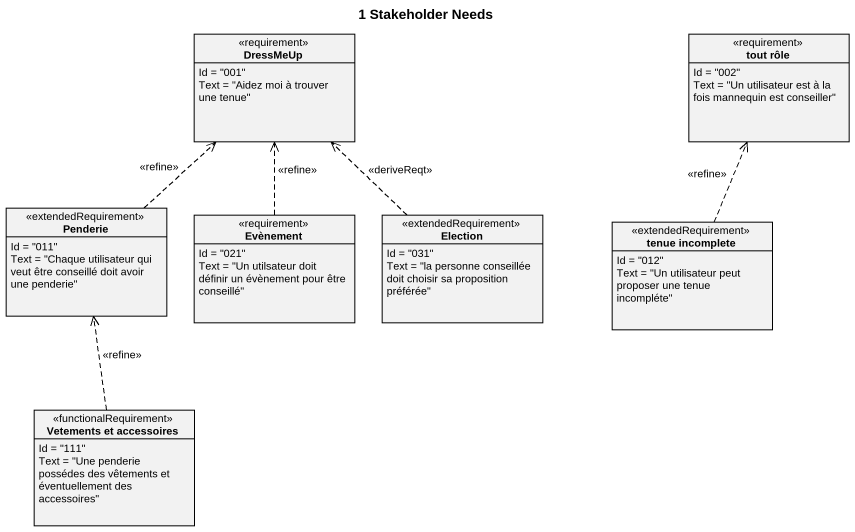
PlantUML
@startuml
title 1 Stakeholder Needs
hide circle
hide empty members
class DressMeUp <<requirement>> {
  Id = "001"
  Text = "Aidez moi à trouver une tenue"
}
class "tout rôle" as tout_rôle <<requirement>> {
  Id = "002"
  Text = "Un utilisateur est à la fois mannequin est conseiller"
}
class Penderie <<extendedRequirement>> {
  Id = "011"
  Text = "Chaque utilisateur qui veut être conseillé doit avoir une penderie"
}
class Evènement <<requirement>> {
  Id = "021"
  Text = "Un utilsateur doit définir un évènement pour être conseillé"
}
class Election <<extendedRequirement>> {
  Id = "031"
  Text = "la personne conseillée doit choisir sa proposition préférée"
}
class "tenue incomplete" as tenue_incomplete <<extendedRequirement>> {
  Id = "012"
  Text = "Un utilisateur peut proposer une tenue incompléte"
}
class "Vetements et accessoires" as Vetements_et_accessoires <<functionalRequirement>> {
  Id = "111"
  Text = "Une penderie possédes des vêtements et éventuellement des accessoires"
}
Penderie .up.> DressMeUp : <<refine>>
Evènement .up.> DressMeUp : <<refine>>
Election .up.> DressMeUp : <<deriveReqt>>
tenue_incomplete .up.> tout_rôle : <<refine>>
Vetements_et_accessoires .up.> Penderie : <<refine>>
@enduml
